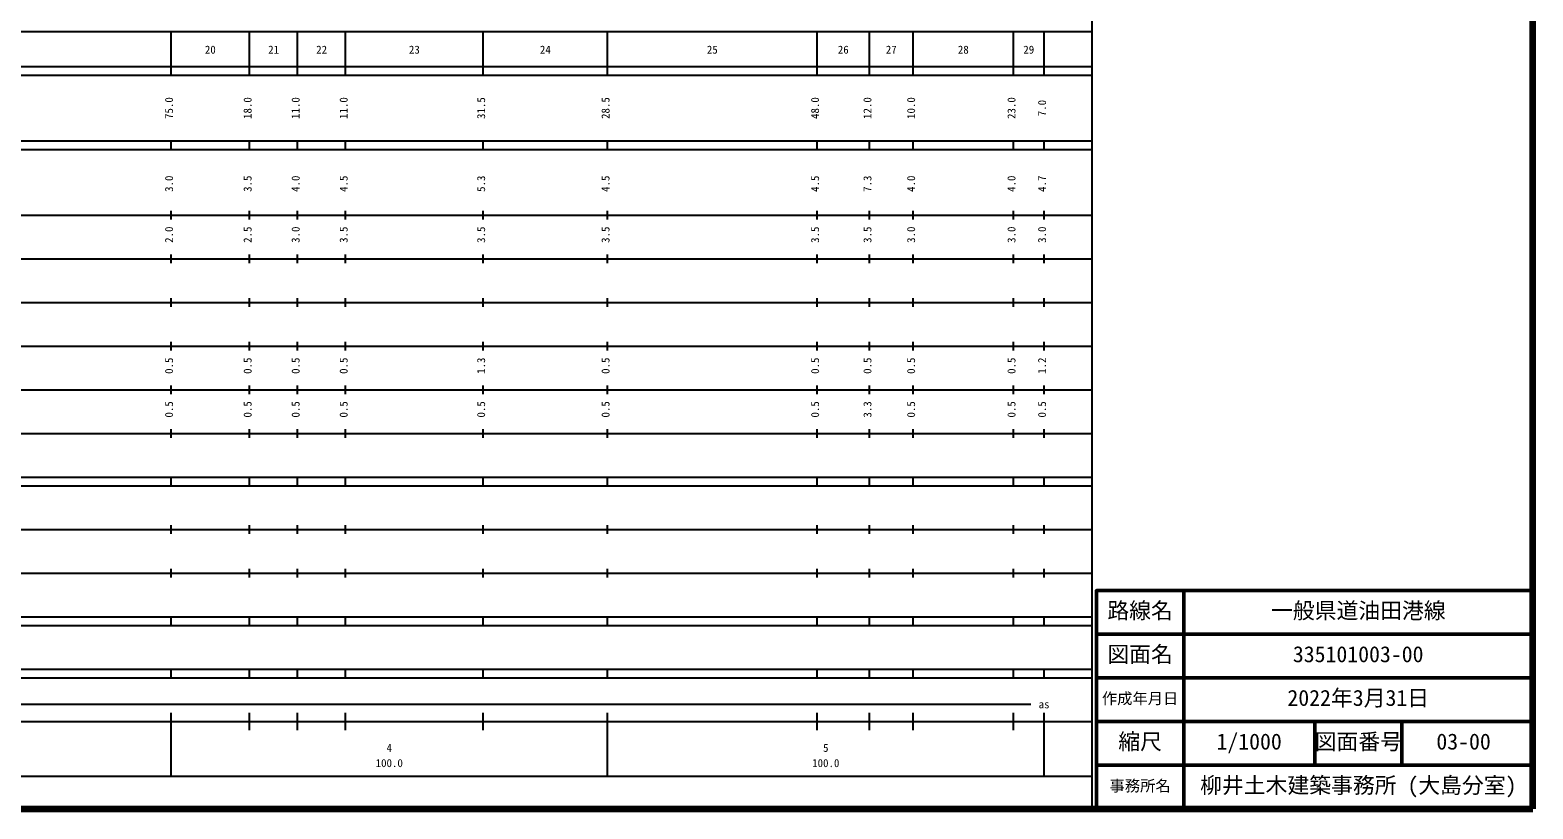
# Model space of a CAD drawing. Units: millimetres on the paper. Extents: x 40 to 680, y 20 to 380.
# Drawn here: x 335.7 to 680, y 20 to 198.4 of the extents above; entities that cross this region are included whole.
import ezdxf
from ezdxf.enums import TextEntityAlignment as Align

# ---------------------------------------------------------------- set-up
doc = ezdxf.new("R2010")
doc.units = ezdxf.units.MM
for name, color, linetype, lineweight in [('M-TTL', 2, 'Continuous', 140), ('M-TTL-BAND', 7, 'Continuous', 25), ('M-TTL-FRAM', 2, 'Continuous', 50), ('M-TTL-LINE', 7, 'Continuous', 50)]:
    doc.layers.add(name, color=color, linetype=linetype, lineweight=lineweight)
doc.layers.add('M-TTL-TXT', color=7, linetype='Continuous')
doc.styles.add('ＭＳ ゴシック', font='')
doc.styles.get('ＭＳ ゴシック').set_extended_font_data('MS Gothic')

msp = doc.modelspace()

# ---------------------------------------------------------------- linework, layer by layer
at = {"layer": 'M-TTL'}
for p, q in [((680, 20), (680, 380)), ((40, 20), (680, 20))]:
    msp.add_line(p, q, dxfattribs=at)
at = {"layer": 'M-TTL-BAND'}
for p, q in [((579, 20), (579, 370)), ((68, 198), (579, 198)), ((368, 188), (368, 198)), ((386, 188), (386, 198)), ((397, 188), (397, 198)), ((408, 188), (408, 198)), ((439.5, 188), (439.5, 198)), ((468, 188), (468, 198)), ((516, 188), (516, 198)), ((528, 188), (528, 198)), ((538, 188), (538, 198)), ((561, 188), (561, 198)), ((568, 188), (568, 198)), ((40, 190), (579, 190)), ((40, 188), (579, 188)), ((40, 173), (579, 173)), ((368, 171), (368, 173)), ((386, 171), (386, 173)), ((397, 171), (397, 173)), ((408, 171), (408, 173)), ((439.5, 171), (439.5, 173)), ((468, 171), (468, 173)), ((516, 171), (516, 173)), ((528, 171), (528, 173)), ((538, 171), (538, 173)), ((561, 171), (561, 173)), ((568, 171), (568, 173)), ((40, 171), (579, 171)), ((40, 156), (579, 156)), ((368, 155), (368, 157)), ((386, 155), (386, 157)), ((397, 155), (397, 157)), ((408, 155), (408, 157)), ((439.5, 155), (439.5, 157)), ((468, 155), (468, 157)), ((516, 155), (516, 157)), ((528, 155), (528, 157)), ((538, 155), (538, 157)), ((561, 155), (561, 157)), ((568, 155), (568, 157)), ((46, 146), (579, 146)), ((368, 145), (368, 147)), ((386, 145), (386, 147)), ((397, 145), (397, 147)), ((408, 145), (408, 147)), ((439.5, 145), (439.5, 147)), ((468, 145), (468, 147)), ((516, 145), (516, 147)), ((528, 145), (528, 147)), ((538, 145), (538, 147)), ((561, 145), (561, 147)), ((568, 145), (568, 147)), ((52, 136), (579, 136)), ((368, 135), (368, 137)), ((386, 135), (386, 137)), ((397, 135), (397, 137)), ((408, 135), (408, 137)), ((439.5, 135), (439.5, 137)), ((468, 135), (468, 137)), ((516, 135), (516, 137)), ((528, 135), (528, 137)), ((538, 135), (538, 137)), ((561, 135), (561, 137)), ((568, 135), (568, 137)), ((46, 126), (579, 126)), ((368, 125), (368, 127)), ((386, 125), (386, 127)), ((397, 125), (397, 127)), ((408, 125), (408, 127)), ((439.5, 125), (439.5, 127)), ((468, 125), (468, 127)), ((516, 125), (516, 127)), ((528, 125), (528, 127)), ((538, 125), (538, 127)), ((561, 125), (561, 127)), ((568, 125), (568, 127)), ((52, 116), (579, 116)), ((368, 115), (368, 117)), ((386, 115), (386, 117)), ((397, 115), (397, 117)), ((408, 115), (408, 117)), ((439.5, 115), (439.5, 117)), ((468, 115), (468, 117)), ((516, 115), (516, 117)), ((528, 115), (528, 117)), ((538, 115), (538, 117)), ((561, 115), (561, 117)), ((568, 115), (568, 117)), ((368, 105), (368, 107)), ((386, 105), (386, 107)), ((397, 105), (397, 107)), ((408, 105), (408, 107)), ((439.5, 105), (439.5, 107)), ((468, 105), (468, 107)), ((516, 105), (516, 107)), ((528, 105), (528, 107)), ((538, 105), (538, 107)), ((561, 105), (561, 107)), ((568, 105), (568, 107)), ((46, 106), (579, 106)), ((40, 96), (579, 96)), ((40, 94), (579, 94)), ((368, 94), (368, 96)), ((386, 94), (386, 96)), ((397, 94), (397, 96)), ((408, 94), (408, 96)), ((439.5, 94), (439.5, 96)), ((468, 94), (468, 96)), ((516, 94), (516, 96)), ((528, 94), (528, 96)), ((538, 94), (538, 96)), ((561, 94), (561, 96)), ((568, 94), (568, 96)), ((49, 84), (579, 84)), ((368, 83), (368, 85)), ((386, 83), (386, 85)), ((397, 83), (397, 85)), ((408, 83), (408, 85)), ((439.5, 83), (439.5, 85)), ((468, 83), (468, 85)), ((516, 83), (516, 85)), ((528, 83), (528, 85)), ((538, 83), (538, 85)), ((561, 83), (561, 85)), ((568, 83), (568, 85)), ((40, 74), (579, 74)), ((368, 73), (368, 75)), ((386, 73), (386, 75)), ((397, 73), (397, 75)), ((408, 73), (408, 75)), ((439.5, 73), (439.5, 75)), ((468, 73), (468, 75)), ((516, 73), (516, 75)), ((528, 73), (528, 75)), ((538, 73), (538, 75)), ((561, 73), (561, 75)), ((568, 73), (568, 75)), ((40, 64), (579, 64)), ((40, 62), (579, 62)), ((368, 62), (368, 64)), ((386, 62), (386, 64)), ((397, 62), (397, 64)), ((408, 62), (408, 64)), ((439.5, 62), (439.5, 64)), ((468, 62), (468, 64)), ((516, 62), (516, 64)), ((528, 62), (528, 64)), ((538, 62), (538, 64)), ((561, 62), (561, 64)), ((568, 62), (568, 64)), ((40, 52), (579, 52)), ((368, 50), (368, 52)), ((386, 50), (386, 52)), ((397, 50), (397, 52)), ((408, 50), (408, 52)), ((439.5, 50), (439.5, 52)), ((468, 50), (468, 52)), ((516, 50), (516, 52)), ((528, 50), (528, 52)), ((538, 50), (538, 52)), ((561, 50), (561, 52)), ((568, 50), (568, 52)), ((40, 50), (579, 50)), ((71, 44), (565, 44)), ((368, 27.5), (368, 42)), ((386, 38), (386, 42)), ((397, 38), (397, 42)), ((408, 38), (408, 42)), ((439.5, 38), (439.5, 42)), ((468, 27.5), (468, 42)), ((516, 38), (516, 42)), ((528, 38), (528, 42)), ((538, 38), (538, 42)), ((561, 38), (561, 42)), ((568, 27.5), (568, 42)), ((40, 40), (579, 40)), ((68, 27.5), (579, 27.5))]:
    msp.add_line(p, q, dxfattribs=at)
at = {"layer": 'M-TTL-FRAM'}
msp.add_lwpolyline([(680, 70), (580, 70), (580, 20)], dxfattribs=at)
at = {"layer": 'M-TTL-LINE'}
for p, q in [((600, 70), (600, 20)), ((680, 60), (580, 60)), ((680, 50), (580, 50)), ((680, 40), (580, 40)), ((630, 40), (630, 30)), ((650, 40), (650, 30)), ((680, 30), (580, 30))]:
    msp.add_line(p, q, dxfattribs=at)

# ---------------------------------------------------------------- texts
at = {"layer": 'M-TTL-BAND', "style": 'ＭＳ ゴシック'}
for s, p in [('20', (375.75, 192.405)), ('21', (390.25, 192.405)), ('22', (401.25, 192.405)), ('23', (422.5, 192.405)), ('24', (452.5, 192.405)), ('25', (490.75, 192.405)), ('26', (520.75, 192.405)), ('27', (531.75, 192.405)), ('28', (548.25, 192.405)), ('29', (563.25, 192.405)), ('as', (566.75, 42.5)), ('4', (417.375, 32.523)), ('5', (517.375, 32.523)), ('100.0', (414.875, 29.033)), ('100.0', (514.875, 29.033))]:
    msp.add_text(s, height=1.833, dxfattribs=at).set_placement(p, align=Align.BOTTOM_LEFT)
for s, p in [('75.0', (369, 178)), ('18.0', (387, 178)), ('11.0', (398, 178)), ('11.0', (409, 178)), ('31.5', (440.5, 178)), ('28.5', (469, 178)), ('48.0', (517, 178)), ('12.0', (529, 178)), ('10.0', (539, 178)), ('23.0', (562, 178)), ('7.0', (569, 178.625)), ('3.0', (369, 161.299)), ('3.5', (387, 161.299)), ('4.0', (398, 161.299)), ('4.5', (409, 161.299)), ('5.3', (440.5, 161.299)), ('4.5', (469, 161.299)), ('4.5', (517, 161.299)), ('7.3', (529, 161.299)), ('4.0', (539, 161.299)), ('4.0', (562, 161.299)), ('4.7', (569, 161.299)), ('2.0', (369, 149.625)), ('2.5', (387, 149.625)), ('3.0', (398, 149.625)), ('3.5', (409, 149.625)), ('3.5', (440.5, 149.625)), ('3.5', (469, 149.625)), ('3.5', (517, 149.625)), ('3.5', (529, 149.625)), ('3.0', (539, 149.625)), ('3.0', (562, 149.625)), ('3.0', (569, 149.625)), ('0.5', (369, 119.625)), ('0.5', (387, 119.625)), ('0.5', (398, 119.625)), ('0.5', (409, 119.625)), ('1.3', (440.5, 119.625)), ('0.5', (469, 119.625)), ('0.5', (517, 119.625)), ('0.5', (529, 119.625)), ('0.5', (539, 119.625)), ('0.5', (562, 119.625)), ('1.2', (569, 119.625)), ('0.5', (369, 109.625)), ('0.5', (387, 109.625)), ('0.5', (398, 109.625)), ('0.5', (409, 109.625)), ('0.5', (440.5, 109.625)), ('0.5', (469, 109.625)), ('0.5', (517, 109.625)), ('3.3', (529, 109.625)), ('0.5', (539, 109.625)), ('0.5', (562, 109.625)), ('0.5', (569, 109.625))]:
    msp.add_text(s, height=1.833, rotation=90, dxfattribs=at).set_placement(p, align=Align.BOTTOM_LEFT)
at = {"layer": 'M-TTL-TXT', "style": 'ＭＳ ゴシック'}
for s, height, p in [('路線名', 3.666, (582.5, 62.5)), ('路線名', 3.666, (582.5, 62.5)), ('一般県道油田港線', 3.666, (620, 62.5)), ('図面名', 3.666, (582.5, 52.5)), ('図面名', 3.666, (582.5, 52.5)), ('335101003-00', 3.666, (625, 52.5)), ('作成年月日', 2.566, (581.25, 43.25)), ('作成年月日', 2.566, (581.25, 43.25)), ('2022年3月31日', 3.666, (623.75, 42.5)), ('縮尺', 3.666, (585, 32.5)), ('縮尺', 3.666, (585, 32.5)), ('1/1000', 3.666, (607.5, 32.5)), ('図面番号', 3.666, (630, 32.5)), ('図面番号', 3.666, (630, 32.5)), ('03-00', 3.666, (657.875, 32.5)), ('柳井土木建築事務所 (大島分室)', 3.666, (603.75, 22.5)), ('事務所名', 2.566, (583, 23.25)), ('事務所名', 2.566, (583, 23.25))]:
    msp.add_text(s, height=height, dxfattribs=at).set_placement(p, align=Align.BOTTOM_LEFT)

doc.saveas('drawing.dxf')
